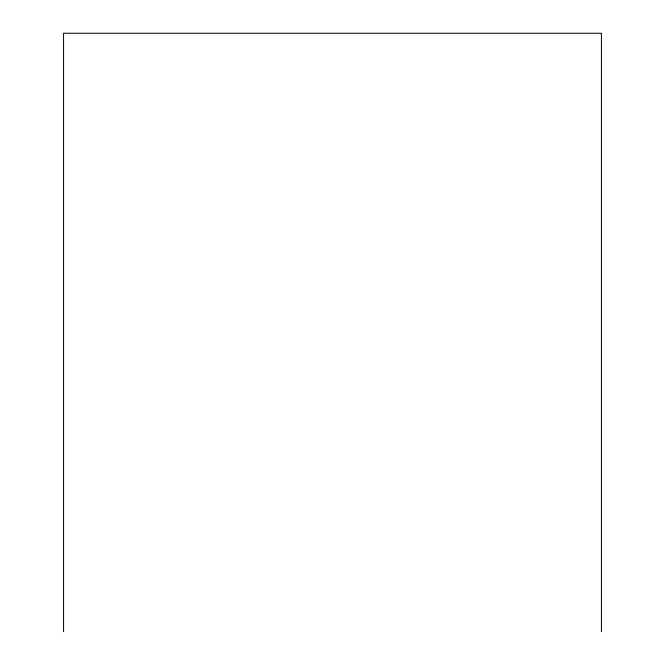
<?xml version="1.0" encoding="UTF-8"?>
<svg xmlns="http://www.w3.org/2000/svg" width="665" height="665" viewBox="0 0 665 665"><rect width="100%" height="100%" fill="white"/><g stroke="black" fill="none" stroke-linecap="round" stroke-linejoin="round"><path stroke-width="1" d="M601.434 631.75L601.434 33.25L63.566 33.25L63.566 631.75"/></g></svg>
